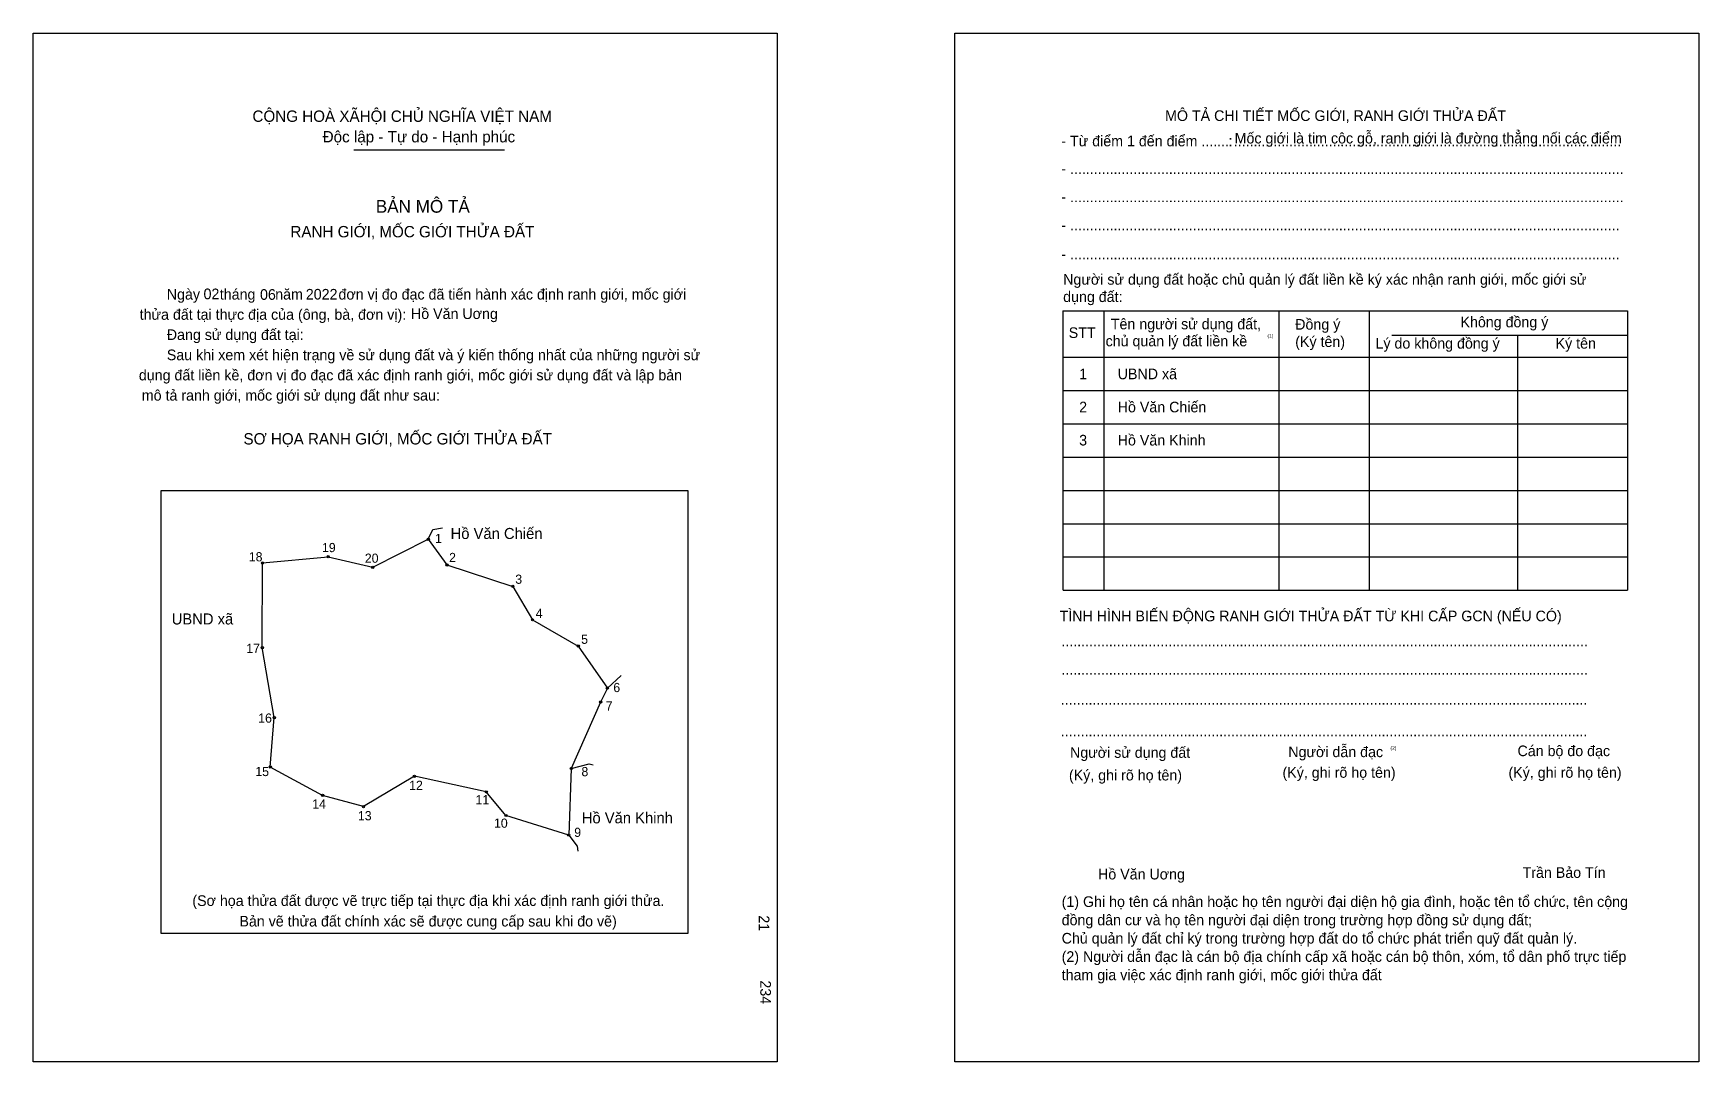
# Model space of a CAD drawing. Extents: x 547082 to 547995, y 1824099 to 1824663.
import ezdxf

# ---------------------------------------------------------------- set-up
doc = ezdxf.new("R2010")
doc.units = 0
for name, color, linetype in [('bmtKhungInTrang1', 7, 'Continuous'), ('bmtKhungInTrang2', 7, 'Continuous'), ('bmtNoiDung', 7, 'Continuous'), ('bmtTemplate', 7, 'Continuous'), ('CanhThua', 7, 'Continuous'), ('MocDinhThua', 7, 'Continuous'), ('RauThua', 7, 'Continuous'), ('SoHieuDinhThua', 7, 'Continuous'), ('TenChuLanCan', 7, 'Continuous')]:
    doc.layers.add(name, color=color, linetype=linetype)

msp = doc.modelspace()

# ---------------------------------------------------------------- linework, layer by layer
at = {"layer": 'bmtKhungInTrang1'}
msp.add_lwpolyline([(547082.05, 1824662.71), (547489.92, 1824662.71), (547489.92, 1824098.57), (547082.05, 1824098.57)], close=True, dxfattribs=at)
at = {"layer": 'bmtKhungInTrang2'}
msp.add_lwpolyline([(547587.19, 1824662.71), (547995.07, 1824662.71), (547995.07, 1824098.57), (547587.19, 1824098.57)], close=True, dxfattribs=at)
at = {"layer": 'bmtTemplate'}
for p, q in [((547257.81, 1824598.78), (547340.3, 1824598.78)), ((547669.01, 1824510.55), (547669.01, 1824357.19)), ((547764.96, 1824510.55), (547764.96, 1824357.19)), ((547814.33, 1824510.73), (547814.33, 1824357.19)), ((547956.01, 1824510.55), (547956.01, 1824357.19)), ((547826.85, 1824497.04), (547956.01, 1824497.04)), ((547646.65, 1824484.99), (547956.01, 1824484.99)), ((547646.65, 1824466.73), (547956.01, 1824466.73)), ((547646.65, 1824448.48), (547956.01, 1824448.48)), ((547646.65, 1824430.22), (547956.01, 1824430.22)), ((547646.65, 1824411.96), (547956.01, 1824411.96)), ((547646.65, 1824393.7), (547956.01, 1824393.7)), ((547646.65, 1824375.44), (547956.01, 1824375.44)), ((547646.65, 1824357.19), (547956.01, 1824357.19))]:
    msp.add_line(p, q, dxfattribs=at)
for points in [[(547646.45, 1824510.55), (547956.01, 1824510.55)], [(547646.45, 1824510.55), (547646.45, 1824357.19)], [(547895.8, 1824496.86), (547895.8, 1824357.19)]]:
    msp.add_lwpolyline(points, dxfattribs=at)
msp.add_lwpolyline([(547152.22, 1824168.83), (547152.22, 1824411.94), (547440.83, 1824411.94), (547440.83, 1824168.83)], close=True, dxfattribs=at)
at = {"layer": 'CanhThua'}
for p, q in [((547268.14, 1824369.77), (547298.58, 1824385.13)), ((547298.58, 1824385.13), (547308.8, 1824371.09)), ((547207.59, 1824325.73), (547207.69, 1824372.15)), ((547207.69, 1824372.15), (547243.72, 1824375.58)), ((547243.72, 1824375.58), (547268.14, 1824369.77)), ((547308.8, 1824371.09), (547344.93, 1824359.32)), ((547344.93, 1824359.32), (547355.72, 1824340.94)), ((547355.72, 1824340.94), (547380.8, 1824326.6)), ((547214.13, 1824287.31), (547207.59, 1824325.73)), ((547380.8, 1824326.6), (547396.8, 1824303.46)), ((547396.8, 1824303.46), (547393.08, 1824295.85)), ((547211.98, 1824260.18), (547214.13, 1824287.31)), ((547393.08, 1824295.85), (547376.99, 1824259.41)), ((547240.64, 1824244.67), (547211.98, 1824260.18)), ((547376.99, 1824259.41), (547375.59, 1824222.87)), ((547291, 1824255.15), (547263.09, 1824238.5)), ((547330.36, 1824246.59), (547291, 1824255.15)), ((547263.09, 1824238.5), (547240.64, 1824244.67)), ((547341.17, 1824233.63), (547330.36, 1824246.59)), ((547375.59, 1824222.87), (547341.17, 1824233.63))]:
    msp.add_line(p, q, dxfattribs=at)
at = {"layer": 'MocDinhThua'}
for centre in [(547298.58, 1824385.13), (547207.69, 1824372.15), (547243.72, 1824375.58), (547268.14, 1824369.77), (547308.8, 1824371.09), (547344.93, 1824359.32), (547355.72, 1824340.94), (547207.59, 1824325.73), (547380.8, 1824326.6), (547393.08, 1824295.85), (547396.8, 1824303.46), (547214.13, 1824287.31), (547211.98, 1824260.18), (547376.99, 1824259.41), (547291, 1824255.15), (547240.64, 1824244.67), (547330.36, 1824246.59), (547263.09, 1824238.5), (547341.17, 1824233.63), (547375.59, 1824222.87)]:
    msp.add_circle(centre, 0.605, dxfattribs=at)
at = {"layer": 'RauThua'}
for p, q in [((547298.58, 1824385.13), (547301.11, 1824390.54)), ((547301.11, 1824390.54), (547306.39, 1824391.45)), ((547396.8, 1824303.46), (547404.27, 1824310.39)), ((547376.99, 1824259.41), (547386.71, 1824262.01)), ((547386.71, 1824262.01), (547388.91, 1824261.44)), ((547375.59, 1824222.87), (547380.19, 1824216.82)), ((547380.19, 1824216.82), (547380.64, 1824214.15))]:
    msp.add_line(p, q, dxfattribs=at)

# ---------------------------------------------------------------- texts
at = {"layer": 'bmtNoiDung'}
for s, height, p in [('02', 5.836, (547175.38, 1824516.84)), ('06', 5.836, (547206.33, 1824516.51)), ('2022', 5.836, (547231.44, 1824516.64)), ('Hồ Văn Uơng', 5.836, (547289.09, 1824505.98)), ('1', 5.84, (547655.42, 1824472.94)), ('UBND xã ', 5.836, (547676.55, 1824472.94)), ('2', 5.84, (547655.42, 1824454.77)), ('Hồ Văn Chiến ', 5.836, (547676.55, 1824454.77)), ('3', 5.84, (547655.42, 1824436.6)), ('Hồ Văn Khinh ', 5.836, (547676.55, 1824436.6)), ('Hồ Văn Uơng', 5.836, (547665.77, 1824198.55))]:
    msp.add_text(s, height=height, dxfattribs=at).set_placement(p)
for s, p in [('21', (547479.77, 1824178.87)), ('234', (547480.6, 1824143.16))]:
    msp.add_text(s, height=5.836, rotation=270, dxfattribs=at).set_placement(p)
at = {"layer": 'bmtTemplate'}
for s, height, p in [('CỘNG HOÀ XÃHỘI CHỦ NGHĨA VIỆT NAM', 6.225, (547202.19, 1824614.13)), ('MÔ TẢ CHI TIẾT MỐC GIỚI, RANH GIỚI THỬA ĐẤT', 5.8338, (547702.52, 1824614.62)), ('Độc lập - Tự do - Hạnh phúc', 6.225, (547240.69, 1824602.87)), ('- Từ điểm 1 đến điểm .......', 5.8338, (547645.65, 1824600.71)), ('Mốc giới là tim cộc gỗ, ranh giới là đường thẳng nối các điểm', 5.8338, (547740.67, 1824602.26)), (':', 5.83, (547737.31, 1824600.71)), ('..................................................................................................', 5.8338, (547740.18, 1824600.71)), ('- ............................................................................................................................................', 5.83376, (547645.65, 1824585.59)), ('BẢN MÔ TẢ', 7.003, (547269.83, 1824564.29)), ('- ............................................................................................................................................', 5.83376, (547645.65, 1824570.08)), ('RANH GIỚI, MỐC GIỚI THỬA ĐẤT', 6.225, (547223, 1824550.78)), ('- ...........................................................................................................................................', 5.83376, (547645.65, 1824554.56)), ('- ...........................................................................................................................................', 5.83376, (547645.65, 1824538.67)), ('Người sử dụng đất hoặc chủ quản lý đất liền kề ký xác nhận ranh giới, mốc giới sử', 5.8338, (547646.65, 1824524.8)), ('Ngày     tháng     năm         đơn vị đo đạc đã tiến hành xác định ranh giới, mốc giới ', 5.836, (547155.23, 1824516.64)), ('dụng đất:', 5.834, (547646.65, 1824515.3)), ('thửa đất tại thực địa của (ông, bà, đơn vị):', 5.836, (547140.35, 1824505.56)), ('Tên người sử dụng đất,', 5.8338, (547672.78, 1824500.33)), ('Đồng ý', 5.834, (547773.88, 1824500.15)), ('Không đồng ý', 5.8338, (547864.48, 1824501.43)), ('Đang sử dụng đất tại:', 5.836, (547155.23, 1824494.48)), ('STT', 5.834, (547649.69, 1824495.58)), ('chủ quản lý đất liền kề', 5.8338, (547669.92, 1824491)), ('(1)', 1.945, (547758.65, 1824495.79)), ('(Ký tên)', 5.834, (547773.88, 1824490.65)), ('Sau khi xem xét hiện trạng về sử dụng đất và ý kiến thống nhất của những người sử ', 5.836, (547155.23, 1824483.39)), ('Lý do không đồng ý', 5.8338, (547817.89, 1824489.74)), ('Ký tên', 5.834, (547916.62, 1824489.74)), ('dụng đất liền kề, đơn vị đo đạc đã xác định ranh giới, mốc giới sử dụng đất và lập bản', 5.836, (547139.92, 1824472.31)), ('mô tả ranh giới, mốc giới sử dụng đất như sau:', 5.836, (547141.52, 1824461.22)), ('SƠ HỌA RANH GIỚI, MỐC GIỚI THỬA ĐẤT', 6.225, (547197.28, 1824437.15)), ('TÌNH HÌNH BIẾN ĐỘNG RANH GIỚI THỬA ĐẤT TỪ KHI CẤP GCN (NẾU CÓ)', 5.8338, (547644.67, 1824340.16)), ('.....................................................................................................................................', 5.84251, (547645.65, 1824326.43)), ('.....................................................................................................................................', 5.84251, (547645.65, 1824310.91)), ('.....................................................................................................................................', 5.84251, (547645.36, 1824294.48)), ('.....................................................................................................................................', 5.84251, (547645.36, 1824277.14)), ('Người sử dụng đất', 5.8338, (547650.41, 1824265.27)), ('Người dẫn đạc', 5.8338, (547770.07, 1824265.64)), ('(2)', 1.945, (547826.09, 1824269.66)), ('Cán bộ đo đạc', 5.8338, (547895.74, 1824266.18)), ('(Ký, ghi rõ họ tên)', 5.8338, (547766.9, 1824254.32)), ('(Ký, ghi rõ họ tên)', 5.8338, (547890.79, 1824254.32)), ('(Ký, ghi rõ họ tên)', 5.8338, (547649.82, 1824252.86)), ('Trần Bảo Tín', 5.8338, (547898.52, 1824199.41)), ('(Sơ họa thửa đất được vẽ trực tiếp tại thực địa khi xác định ranh giới thửa.', 5.836, (547169.24, 1824184.02)), ('(1) Ghi họ tên cá nhân hoặc họ tên người đại diện hộ gia đình, hoặc tên tổ chức, tên cộng', 5.8338, (547645.83, 1824183.46)), ('Bản vẽ thửa đất chính xác sẽ được cung cấp sau khi đo vẽ)', 5.836, (547195.05, 1824172.74)), ('đồng dân cư và họ tên người đại diện trong trường hợp đồng sử dụng đất;', 5.8338, (547645.83, 1824173.42)), ('Chủ quản lý đất chỉ ký trong trường hợp đất do tổ chức phát triển quỹ đất quản lý.', 5.8338, (547645.83, 1824163.38)), ('(2) Người dẫn đạc là cán bộ địa chính cấp xã hoặc cán bộ thôn, xóm, tổ dân phố trực tiếp', 5.8338, (547645.83, 1824153.34)), ('tham gia việc xác định ranh giới, mốc giới thửa đất', 5.8338, (547645.83, 1824143.3))]:
    msp.add_text(s, height=height, dxfattribs=at).set_placement(p)
at = {"layer": 'SoHieuDinhThua'}
for s, height, p in [('1', 5.04, (547302.29, 1824383.09)), ('18', 5.044, (547200.2, 1824373.03)), ('19', 5.044, (547240.31, 1824378.09)), ('20', 5.044, (547263.8, 1824372.25)), ('2', 5.04, (547310, 1824372.65)), ('3', 5.04, (547346.29, 1824360.73)), ('4', 5.04, (547357.48, 1824342)), ('5', 5.04, (547382.4, 1824327.79)), ('17', 5.044, (547198.8, 1824322.79)), ('6', 5.04, (547400.03, 1824301.32)), ('7', 5.04, (547395.85, 1824291.2)), ('16', 5.044, (547205.34, 1824284.56)), ('15', 5.044, (547203.77, 1824255.25)), ('8', 5.04, (547382.56, 1824255.18)), ('12', 5.044, (547288.08, 1824247.65)), ('14', 5.044, (547235.01, 1824237.46)), ('11', 5.044, (547324.47, 1824239.75)), ('13', 5.044, (547260.01, 1824230.98)), ('10', 5.044, (547334.62, 1824226.91)), ('9', 5.04, (547378.6, 1824221.87))]:
    msp.add_text(s, height=height, dxfattribs=at).set_placement(p)
at = {"layer": 'TenChuLanCan'}
for s, height, p in [('Hồ Văn Chiến', 6.0527, (547310.83, 1824385.31)), ('UBND xã', 6.053, (547157.92, 1824338.42)), ('Hồ Văn Khinh', 6.0527, (547382.75, 1824229.32))]:
    msp.add_text(s, height=height, dxfattribs=at).set_placement(p)

doc.saveas('drawing.dxf')
